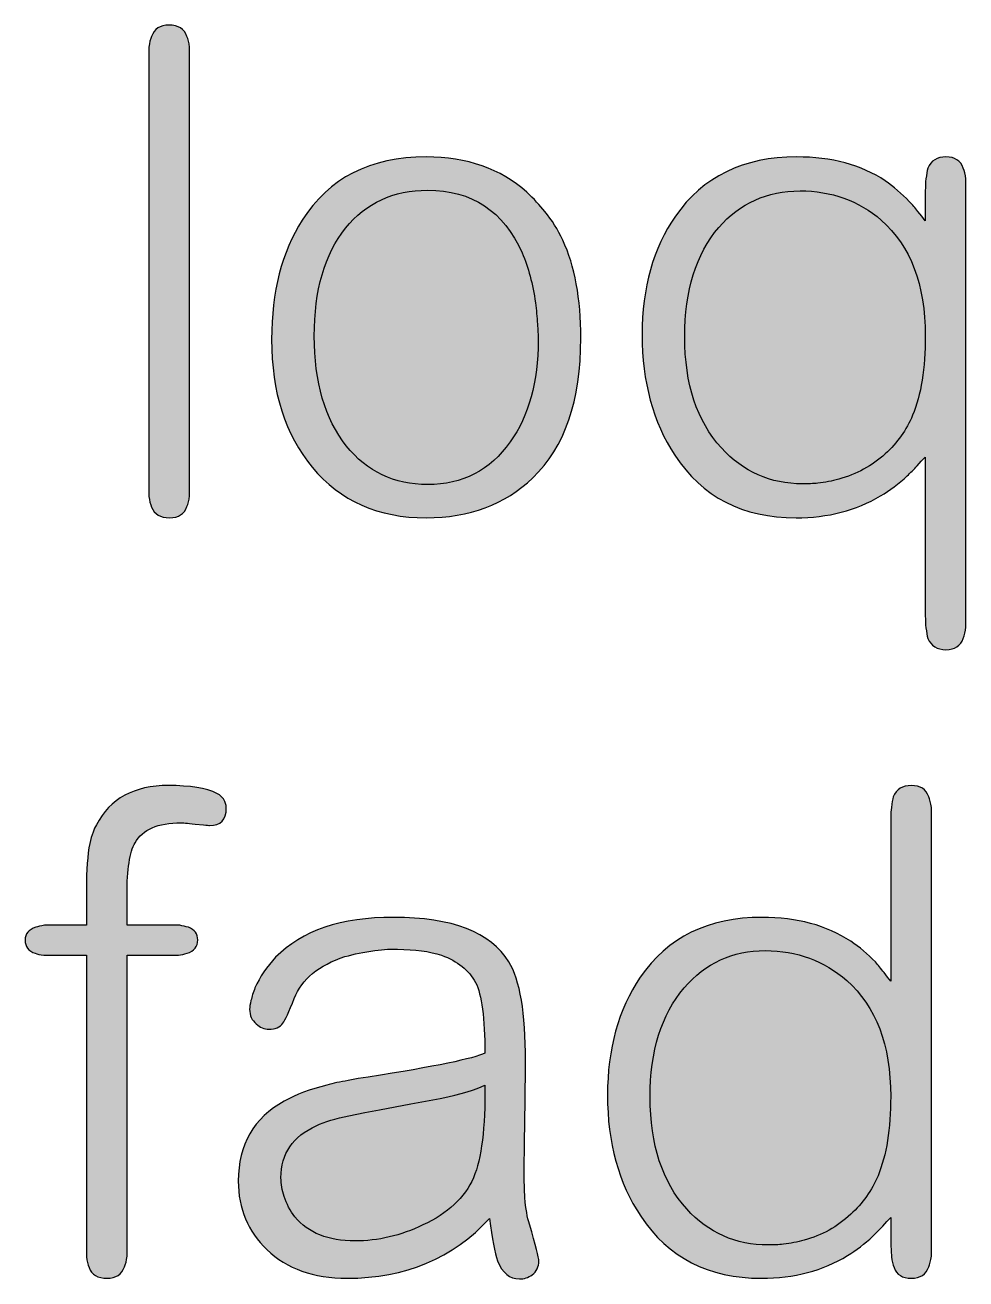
# Model space of a CAD drawing. Header units: centimetres. Extents: x -18.6 to 18.8, y -13 to 11.8.
# Drawn here: x -14.74 to -14.25, y -11.729 to -11.075 of the extents above; entities that cross this region are included whole.
import ezdxf

# ---------------------------------------------------------------- set-up
doc = ezdxf.new("R2010")
doc.units = ezdxf.units.CM
doc.header["$MEASUREMENT"] = 0
doc.layers.add('Layer 1', color=7, linetype='Continuous')

msp = doc.modelspace()

# ---------------------------------------------------------------- hatches: boundary and pattern name
at = {"layer": 'Layer 1', "true_color": 0x373435}
h = msp.add_hatch(color=250, dxfattribs=at)
edge = h.paths.add_edge_path()
edge.add_spline(control_points=[(-14.65447, -11.32013), (-14.65471, -11.32245), (-14.65517, -11.32429), (-14.65586, -11.32568), (-14.65727, -11.32962), (-14.66027, -11.33158), (-14.6649, -11.33158), (-14.66977, -11.33158), (-14.67291, -11.32974), (-14.6743, -11.32603), (-14.67499, -11.32442), (-14.67545, -11.32256), (-14.67568, -11.32047), (-14.67568, -11.32047), (-14.67568, -11.08605), (-14.67568, -11.08605), (-14.67545, -11.08373), (-14.67499, -11.08188), (-14.6743, -11.08049), (-14.67291, -11.07656), (-14.66988, -11.07459), (-14.66525, -11.07459), (-14.66039, -11.07459), (-14.65727, -11.07656), (-14.65586, -11.08049), (-14.65517, -11.08188), (-14.65471, -11.08373), (-14.65447, -11.08605), (-14.65447, -11.08605), (-14.65447, -11.32013), (-14.65447, -11.32013)], knot_values=[0, 0, 0, 0, 0.1, 0.1, 0.1, 0.2, 0.2, 0.2, 0.3, 0.3, 0.3, 0.4, 0.4, 0.4, 0.5, 0.5, 0.5, 0.6, 0.6, 0.6, 0.7, 0.7, 0.7, 0.8, 0.8, 0.8, 0.9, 0.9, 0.9, 1, 1, 1, 1], degree=3, periodic=1)
h = msp.add_hatch(color=250, dxfattribs=at)
edge = h.paths.add_edge_path()
edge.add_spline(control_points=[(-14.45047, -11.23782), (-14.45047, -11.27047), (-14.45882, -11.29477), (-14.4755, -11.31075), (-14.4901, -11.32464), (-14.50863, -11.33158), (-14.5311, -11.33158), (-14.55614, -11.33158), (-14.57594, -11.32279), (-14.59053, -11.30519), (-14.60467, -11.28829), (-14.61173, -11.26606), (-14.61173, -11.23851), (-14.61173, -11.21374), (-14.60641, -11.19301), (-14.59574, -11.17635), (-14.58184, -11.15435), (-14.5603, -11.14335), (-14.5311, -11.14335), (-14.50979, -11.14335), (-14.4923, -11.14949), (-14.47862, -11.16177), (-14.47492, -11.16524), (-14.4718, -11.16859), (-14.46925, -11.17183), (-14.46553, -11.17623), (-14.46241, -11.18121), (-14.45986, -11.18677), (-14.45361, -11.20019), (-14.45047, -11.21721), (-14.45047, -11.23782)], knot_values=[0, 0, 0, 0, 0.1, 0.1, 0.1, 0.2, 0.2, 0.2, 0.3, 0.3, 0.3, 0.4, 0.4, 0.4, 0.5, 0.5, 0.5, 0.6, 0.6, 0.6, 0.7, 0.7, 0.7, 0.8, 0.8, 0.8, 0.9, 0.9, 0.9, 1, 1, 1, 1], degree=3, periodic=1)
h = msp.add_hatch(color=250, dxfattribs=at)
edge = h.paths.add_edge_path()
edge.add_spline(control_points=[(-14.2708, -11.16106), (-14.2708, -11.15852), (-14.27069, -11.15643), (-14.27045, -11.15482), (-14.27022, -11.1525), (-14.26988, -11.15065), (-14.26942, -11.14925), (-14.26779, -11.14532), (-14.26467, -11.14335), (-14.26003, -11.14335), (-14.25539, -11.14335), (-14.25239, -11.14532), (-14.251, -11.14925), (-14.25031, -11.15065), (-14.24984, -11.1525), (-14.24961, -11.15482), (-14.24961, -11.15482), (-14.24961, -11.38855), (-14.24961, -11.38855), (-14.24984, -11.39086), (-14.25031, -11.39283), (-14.251, -11.39445), (-14.25239, -11.39839), (-14.25539, -11.40036), (-14.26003, -11.40036), (-14.26467, -11.40036), (-14.26779, -11.39839), (-14.26942, -11.39445), (-14.26988, -11.39306), (-14.27022, -11.39121), (-14.27045, -11.38889), (-14.27069, -11.38727), (-14.2708, -11.38519), (-14.2708, -11.38264), (-14.2708, -11.38264), (-14.2708, -11.29998), (-14.2708, -11.29998), (-14.2708, -11.29998), (-14.27289, -11.30207), (-14.27289, -11.30207), (-14.27289, -11.30207), (-14.27497, -11.3045), (-14.27497, -11.3045), (-14.27682, -11.30635), (-14.27857, -11.30809), (-14.28019, -11.30971), (-14.28459, -11.31387), (-14.28922, -11.31735), (-14.2941, -11.32013), (-14.30683, -11.32777), (-14.32154, -11.33158), (-14.33823, -11.33158), (-14.36604, -11.33158), (-14.38711, -11.32071), (-14.40148, -11.29895), (-14.41283, -11.28158), (-14.4185, -11.26063), (-14.4185, -11.23608), (-14.4185, -11.21154), (-14.41272, -11.19093), (-14.40114, -11.17427), (-14.38677, -11.15366), (-14.36567, -11.14335), (-14.33789, -11.14335), (-14.31957, -11.14335), (-14.30416, -11.14752), (-14.29165, -11.15585), (-14.28725, -11.15887), (-14.28309, -11.16246), (-14.27915, -11.16662), (-14.27752, -11.16824), (-14.27601, -11.16998), (-14.27463, -11.17183), (-14.27463, -11.17183), (-14.27254, -11.17427), (-14.27254, -11.17427), (-14.27254, -11.17427), (-14.2708, -11.17669), (-14.2708, -11.17669), (-14.2708, -11.17669), (-14.2708, -11.16106), (-14.2708, -11.16106)], knot_values=[0, 0, 0, 0, 0.037037, 0.037037, 0.037037, 0.074074, 0.074074, 0.074074, 0.111111, 0.111111, 0.111111, 0.148148, 0.148148, 0.148148, 0.185185, 0.185185, 0.185185, 0.222222, 0.222222, 0.222222, 0.259259, 0.259259, 0.259259, 0.296296, 0.296296, 0.296296, 0.333333, 0.333333, 0.333333, 0.37037, 0.37037, 0.37037, 0.407407, 0.407407, 0.407407, 0.444444, 0.444444, 0.444444, 0.481481, 0.481481, 0.481481, 0.518519, 0.518519, 0.518519, 0.555556, 0.555556, 0.555556, 0.592593, 0.592593, 0.592593, 0.62963, 0.62963, 0.62963, 0.666667, 0.666667, 0.666667, 0.703704, 0.703704, 0.703704, 0.740741, 0.740741, 0.740741, 0.777778, 0.777778, 0.777778, 0.814815, 0.814815, 0.814815, 0.851852, 0.851852, 0.851852, 0.888889, 0.888889, 0.888889, 0.925926, 0.925926, 0.925926, 0.962963, 0.962963, 0.962963, 1, 1, 1, 1], degree=3, periodic=1)
h = msp.add_hatch(color=250, dxfattribs=at)
edge = h.paths.add_edge_path()
edge.add_spline(control_points=[(-14.47272, -11.23887), (-14.47272, -11.23608), (-14.47283, -11.2333), (-14.47307, -11.23053), (-14.4733, -11.22682), (-14.47365, -11.22311), (-14.47411, -11.21941), (-14.4755, -11.20969), (-14.47782, -11.20101), (-14.48106, -11.19337), (-14.49079, -11.1716), (-14.50724, -11.16072), (-14.53041, -11.16072), (-14.54825, -11.16072), (-14.56251, -11.16732), (-14.57316, -11.18051), (-14.58405, -11.19417), (-14.5895, -11.21293), (-14.5895, -11.23677), (-14.5895, -11.26085), (-14.58392, -11.27995), (-14.57281, -11.29408), (-14.56193, -11.30751), (-14.54779, -11.31422), (-14.53041, -11.31422), (-14.51211, -11.31422), (-14.49774, -11.30682), (-14.48731, -11.292), (-14.47759, -11.27834), (-14.47272, -11.26063), (-14.47272, -11.23887)], knot_values=[0, 0, 0, 0, 0.1, 0.1, 0.1, 0.2, 0.2, 0.2, 0.3, 0.3, 0.3, 0.4, 0.4, 0.4, 0.5, 0.5, 0.5, 0.6, 0.6, 0.6, 0.7, 0.7, 0.7, 0.8, 0.8, 0.8, 0.9, 0.9, 0.9, 1, 1, 1, 1], degree=3, periodic=1)
h = msp.add_hatch(color=250, dxfattribs=at)
edge = h.paths.add_edge_path()
edge.add_spline(control_points=[(-14.39627, -11.23713), (-14.39627, -11.2619), (-14.38989, -11.28123), (-14.37715, -11.29513), (-14.3658, -11.30763), (-14.35167, -11.31387), (-14.33475, -11.31387), (-14.33197, -11.31387), (-14.32931, -11.31376), (-14.32676, -11.31353), (-14.32305, -11.31306), (-14.31946, -11.31237), (-14.31598, -11.31145), (-14.30671, -11.3089), (-14.29861, -11.3045), (-14.29165, -11.29824), (-14.2854, -11.29246), (-14.28065, -11.28574), (-14.2774, -11.27811), (-14.273, -11.26745), (-14.2708, -11.25368), (-14.2708, -11.23677), (-14.2708, -11.20992), (-14.27846, -11.18977), (-14.29374, -11.17635), (-14.30555, -11.16616), (-14.31969, -11.16106), (-14.33614, -11.16106), (-14.35329, -11.16106), (-14.36742, -11.16743), (-14.37854, -11.18017), (-14.39035, -11.19406), (-14.39627, -11.21304), (-14.39627, -11.23713)], knot_values=[0, 0, 0, 0, 0.090909, 0.090909, 0.090909, 0.181818, 0.181818, 0.181818, 0.272727, 0.272727, 0.272727, 0.363636, 0.363636, 0.363636, 0.454545, 0.454545, 0.454545, 0.545455, 0.545455, 0.545455, 0.636364, 0.636364, 0.636364, 0.727273, 0.727273, 0.727273, 0.818182, 0.818182, 0.818182, 0.909091, 0.909091, 0.909091, 1, 1, 1, 1], degree=3, periodic=1)
h = msp.add_hatch(color=250, dxfattribs=at)
edge = h.paths.add_edge_path()
edge.add_spline(control_points=[(-14.70833, -11.52504), (-14.70833, -11.51531), (-14.70775, -11.50744), (-14.70659, -11.50141), (-14.70613, -11.49933), (-14.70556, -11.49736), (-14.70485, -11.49551), (-14.7044, -11.49412), (-14.70382, -11.49285), (-14.70312, -11.4917), (-14.69594, -11.47803), (-14.68343, -11.4712), (-14.66558, -11.4712), (-14.65423, -11.4712), (-14.64578, -11.47259), (-14.64022, -11.47537), (-14.63836, -11.47629), (-14.63697, -11.47768), (-14.63604, -11.47954), (-14.63604, -11.47954), (-14.63535, -11.48162), (-14.63535, -11.48162), (-14.63535, -11.48162), (-14.63535, -11.48301), (-14.63535, -11.48301), (-14.63535, -11.48903), (-14.63824, -11.49204), (-14.64404, -11.49204), (-14.6445, -11.49204), (-14.64555, -11.49192), (-14.64717, -11.4917), (-14.64717, -11.4917), (-14.65168, -11.49134), (-14.65168, -11.49134), (-14.65584, -11.49088), (-14.65829, -11.49065), (-14.65898, -11.49065), (-14.67103, -11.49065), (-14.67902, -11.49412), (-14.68296, -11.50107), (-14.68574, -11.50593), (-14.68713, -11.51496), (-14.68713, -11.52815), (-14.68713, -11.52815), (-14.68713, -11.54413), (-14.68713, -11.54413), (-14.68713, -11.54413), (-14.65968, -11.54413), (-14.65968, -11.54413), (-14.65806, -11.54436), (-14.65655, -11.54471), (-14.65515, -11.54517), (-14.65191, -11.54633), (-14.65029, -11.54854), (-14.65029, -11.55178), (-14.65029, -11.55525), (-14.65215, -11.55756), (-14.65584, -11.55872), (-14.65725, -11.55918), (-14.65875, -11.55953), (-14.66037, -11.55976), (-14.66037, -11.55976), (-14.68713, -11.55976), (-14.68713, -11.55976), (-14.68713, -11.55976), (-14.68713, -11.71674), (-14.68713, -11.71674), (-14.68737, -11.71906), (-14.68783, -11.7209), (-14.68852, -11.7223), (-14.68992, -11.72624), (-14.69292, -11.7282), (-14.69755, -11.7282), (-14.70243, -11.7282), (-14.70556, -11.72635), (-14.70695, -11.72264), (-14.70764, -11.72103), (-14.7081, -11.71917), (-14.70833, -11.71709), (-14.70833, -11.71709), (-14.70833, -11.55976), (-14.70833, -11.55976), (-14.70833, -11.55976), (-14.73058, -11.55976), (-14.73058, -11.55976), (-14.73243, -11.55953), (-14.73394, -11.55918), (-14.7351, -11.55872), (-14.73857, -11.55756), (-14.74031, -11.55525), (-14.74031, -11.55178), (-14.74031, -11.54854), (-14.73845, -11.54633), (-14.73474, -11.54517), (-14.73358, -11.54471), (-14.73208, -11.54436), (-14.73023, -11.54413), (-14.73023, -11.54413), (-14.70833, -11.54413), (-14.70833, -11.54413), (-14.70833, -11.54413), (-14.70833, -11.52504), (-14.70833, -11.52504)], knot_values=[0, 0, 0, 0, 0.029412, 0.029412, 0.029412, 0.058824, 0.058824, 0.058824, 0.088235, 0.088235, 0.088235, 0.117647, 0.117647, 0.117647, 0.147059, 0.147059, 0.147059, 0.176471, 0.176471, 0.176471, 0.205882, 0.205882, 0.205882, 0.235294, 0.235294, 0.235294, 0.264706, 0.264706, 0.264706, 0.294118, 0.294118, 0.294118, 0.323529, 0.323529, 0.323529, 0.352941, 0.352941, 0.352941, 0.382353, 0.382353, 0.382353, 0.411765, 0.411765, 0.411765, 0.441176, 0.441176, 0.441176, 0.470588, 0.470588, 0.470588, 0.5, 0.5, 0.5, 0.529412, 0.529412, 0.529412, 0.558824, 0.558824, 0.558824, 0.588235, 0.588235, 0.588235, 0.617647, 0.617647, 0.617647, 0.647059, 0.647059, 0.647059, 0.676471, 0.676471, 0.676471, 0.705882, 0.705882, 0.705882, 0.735294, 0.735294, 0.735294, 0.764706, 0.764706, 0.764706, 0.794118, 0.794118, 0.794118, 0.823529, 0.823529, 0.823529, 0.852941, 0.852941, 0.852941, 0.882353, 0.882353, 0.882353, 0.911765, 0.911765, 0.911765, 0.941176, 0.941176, 0.941176, 0.970588, 0.970588, 0.970588, 1, 1, 1, 1], degree=3, periodic=1)
h = msp.add_hatch(color=250, dxfattribs=at)
edge = h.paths.add_edge_path()
edge.add_spline(control_points=[(-14.28885, -11.48857), (-14.28885, -11.48602), (-14.28873, -11.48405), (-14.2885, -11.48266), (-14.28827, -11.48034), (-14.28792, -11.47849), (-14.28747, -11.4771), (-14.28584, -11.47317), (-14.28271, -11.4712), (-14.27807, -11.4712), (-14.27344, -11.4712), (-14.27043, -11.47317), (-14.26904, -11.4771), (-14.26835, -11.47849), (-14.26789, -11.48034), (-14.26765, -11.48266), (-14.26765, -11.48266), (-14.26765, -11.71674), (-14.26765, -11.71674), (-14.26789, -11.71906), (-14.26835, -11.7209), (-14.26904, -11.7223), (-14.27043, -11.72624), (-14.27344, -11.7282), (-14.27807, -11.7282), (-14.28271, -11.7282), (-14.28573, -11.72635), (-14.28711, -11.72264), (-14.28781, -11.72103), (-14.28827, -11.71917), (-14.2885, -11.71709), (-14.2885, -11.71709), (-14.28885, -11.71083), (-14.28885, -11.71083), (-14.28885, -11.71083), (-14.28885, -11.69659), (-14.28885, -11.69659), (-14.28885, -11.69659), (-14.29094, -11.69868), (-14.29094, -11.69868), (-14.29094, -11.69868), (-14.29303, -11.70111), (-14.29303, -11.70111), (-14.29488, -11.70296), (-14.29662, -11.7047), (-14.29824, -11.70632), (-14.3024, -11.71025), (-14.3068, -11.71361), (-14.31144, -11.7164), (-14.32419, -11.72427), (-14.33914, -11.7282), (-14.35628, -11.7282), (-14.38385, -11.7282), (-14.40481, -11.71743), (-14.41918, -11.6959), (-14.43077, -11.67854), (-14.43655, -11.65746), (-14.43655, -11.63269), (-14.43655, -11.60862), (-14.43088, -11.58812), (-14.41953, -11.57122), (-14.40516, -11.55038), (-14.38396, -11.53996), (-14.35593, -11.53996), (-14.33762, -11.53996), (-14.32222, -11.54413), (-14.30971, -11.55247), (-14.30506, -11.55548), (-14.30078, -11.55907), (-14.29685, -11.56323), (-14.29546, -11.56486), (-14.29395, -11.5667), (-14.29232, -11.56879), (-14.29232, -11.56879), (-14.29058, -11.57122), (-14.29058, -11.57122), (-14.29058, -11.57122), (-14.28885, -11.57331), (-14.28885, -11.57331), (-14.28885, -11.57331), (-14.28885, -11.48857), (-14.28885, -11.48857)], knot_values=[0, 0, 0, 0, 0.037037, 0.037037, 0.037037, 0.074074, 0.074074, 0.074074, 0.111111, 0.111111, 0.111111, 0.148148, 0.148148, 0.148148, 0.185185, 0.185185, 0.185185, 0.222222, 0.222222, 0.222222, 0.259259, 0.259259, 0.259259, 0.296296, 0.296296, 0.296296, 0.333333, 0.333333, 0.333333, 0.37037, 0.37037, 0.37037, 0.407407, 0.407407, 0.407407, 0.444444, 0.444444, 0.444444, 0.481481, 0.481481, 0.481481, 0.518519, 0.518519, 0.518519, 0.555556, 0.555556, 0.555556, 0.592593, 0.592593, 0.592593, 0.62963, 0.62963, 0.62963, 0.666667, 0.666667, 0.666667, 0.703704, 0.703704, 0.703704, 0.740741, 0.740741, 0.740741, 0.777778, 0.777778, 0.777778, 0.814815, 0.814815, 0.814815, 0.851852, 0.851852, 0.851852, 0.888889, 0.888889, 0.888889, 0.925926, 0.925926, 0.925926, 0.962963, 0.962963, 0.962963, 1, 1, 1, 1], degree=3, periodic=1)
h = msp.add_hatch(color=250, dxfattribs=at)
edge = h.paths.add_edge_path()
edge.add_spline(control_points=[(-14.50051, -11.61081), (-14.50051, -11.59252), (-14.50212, -11.58025), (-14.50536, -11.574), (-14.50883, -11.56752), (-14.51475, -11.56277), (-14.52309, -11.55976), (-14.52935, -11.55768), (-14.53698, -11.55664), (-14.54603, -11.55664), (-14.54603, -11.55664), (-14.55124, -11.55664), (-14.55124, -11.55664), (-14.55333, -11.55686), (-14.55553, -11.5571), (-14.55784, -11.55733), (-14.56363, -11.55802), (-14.56884, -11.55907), (-14.57348, -11.56046), (-14.58715, -11.56486), (-14.59596, -11.57215), (-14.5999, -11.58233), (-14.60268, -11.58928), (-14.60465, -11.59357), (-14.60581, -11.59519), (-14.60742, -11.59727), (-14.60986, -11.59831), (-14.6131, -11.59831), (-14.61566, -11.59831), (-14.61785, -11.59738), (-14.61971, -11.59554), (-14.62203, -11.59368), (-14.62318, -11.59114), (-14.62318, -11.58789), (-14.62318, -11.58673), (-14.62295, -11.58523), (-14.62248, -11.58338), (-14.62203, -11.5813), (-14.62133, -11.57909), (-14.6204, -11.57678), (-14.61785, -11.57099), (-14.61427, -11.56567), (-14.60963, -11.5608), (-14.59596, -11.54691), (-14.57545, -11.53996), (-14.54812, -11.53996), (-14.51753, -11.53996), (-14.49749, -11.54772), (-14.48799, -11.56323), (-14.4822, -11.57249), (-14.4793, -11.58975), (-14.4793, -11.61498), (-14.4793, -11.61799), (-14.47941, -11.6276), (-14.47965, -11.6438), (-14.47988, -11.66001), (-14.47999, -11.66951), (-14.47999, -11.67228), (-14.47999, -11.67761), (-14.47988, -11.68224), (-14.47965, -11.68617), (-14.47918, -11.69196), (-14.47837, -11.69659), (-14.47721, -11.70007), (-14.47397, -11.71119), (-14.47236, -11.71755), (-14.47236, -11.71917), (-14.47236, -11.72218), (-14.47351, -11.72461), (-14.47583, -11.72646), (-14.47791, -11.72785), (-14.4801, -11.72855), (-14.48243, -11.72855), (-14.48753, -11.72855), (-14.49135, -11.72542), (-14.4939, -11.71917), (-14.49529, -11.715), (-14.49667, -11.70759), (-14.49807, -11.69695), (-14.51707, -11.71778), (-14.54186, -11.7282), (-14.57245, -11.7282), (-14.58982, -11.7282), (-14.60372, -11.72322), (-14.61415, -11.71327), (-14.62411, -11.70377), (-14.62909, -11.69185), (-14.62909, -11.67749), (-14.62909, -11.65851), (-14.62109, -11.64462), (-14.60511, -11.63582), (-14.59909, -11.63235), (-14.59167, -11.62957), (-14.58287, -11.62748), (-14.57962, -11.62656), (-14.57592, -11.62575), (-14.57175, -11.62506), (-14.57175, -11.62506), (-14.56653, -11.62401), (-14.56653, -11.62401), (-14.56653, -11.62401), (-14.56132, -11.62332), (-14.56132, -11.62332), (-14.52634, -11.61776), (-14.50606, -11.61359), (-14.50051, -11.61081)], knot_values=[0, 0, 0, 0, 0.028571, 0.028571, 0.028571, 0.057143, 0.057143, 0.057143, 0.085714, 0.085714, 0.085714, 0.114286, 0.114286, 0.114286, 0.142857, 0.142857, 0.142857, 0.171429, 0.171429, 0.171429, 0.2, 0.2, 0.2, 0.228571, 0.228571, 0.228571, 0.257143, 0.257143, 0.257143, 0.285714, 0.285714, 0.285714, 0.314286, 0.314286, 0.314286, 0.342857, 0.342857, 0.342857, 0.371429, 0.371429, 0.371429, 0.4, 0.4, 0.4, 0.428571, 0.428571, 0.428571, 0.457143, 0.457143, 0.457143, 0.485714, 0.485714, 0.485714, 0.514286, 0.514286, 0.514286, 0.542857, 0.542857, 0.542857, 0.571429, 0.571429, 0.571429, 0.6, 0.6, 0.6, 0.628571, 0.628571, 0.628571, 0.657143, 0.657143, 0.657143, 0.685714, 0.685714, 0.685714, 0.714286, 0.714286, 0.714286, 0.742857, 0.742857, 0.742857, 0.771429, 0.771429, 0.771429, 0.8, 0.8, 0.8, 0.828571, 0.828571, 0.828571, 0.857143, 0.857143, 0.857143, 0.885714, 0.885714, 0.885714, 0.914286, 0.914286, 0.914286, 0.942857, 0.942857, 0.942857, 0.971429, 0.971429, 0.971429, 1, 1, 1, 1], degree=3, periodic=1)
h = msp.add_hatch(color=250, dxfattribs=at)
edge = h.paths.add_edge_path()
edge.add_spline(control_points=[(-14.41432, -11.63374), (-14.41432, -11.65851), (-14.40794, -11.67796), (-14.3952, -11.69208), (-14.38385, -11.70458), (-14.36971, -11.71083), (-14.35281, -11.71083), (-14.35001, -11.71083), (-14.34735, -11.71072), (-14.3448, -11.71049), (-14.3411, -11.71003), (-14.33751, -11.70933), (-14.33403, -11.7084), (-14.32477, -11.70585), (-14.31665, -11.70135), (-14.30971, -11.69486), (-14.30345, -11.68907), (-14.2987, -11.68235), (-14.29546, -11.67472), (-14.29105, -11.66406), (-14.28885, -11.65029), (-14.28885, -11.63338), (-14.28885, -11.60653), (-14.2965, -11.58639), (-14.31179, -11.57296), (-14.32361, -11.56254), (-14.33774, -11.55733), (-14.3542, -11.55733), (-14.37134, -11.55733), (-14.38547, -11.56381), (-14.3966, -11.57678), (-14.4084, -11.59067), (-14.41432, -11.60965), (-14.41432, -11.63374)], knot_values=[0, 0, 0, 0, 0.090909, 0.090909, 0.090909, 0.181818, 0.181818, 0.181818, 0.272727, 0.272727, 0.272727, 0.363636, 0.363636, 0.363636, 0.454545, 0.454545, 0.454545, 0.545455, 0.545455, 0.545455, 0.636364, 0.636364, 0.636364, 0.727273, 0.727273, 0.727273, 0.818182, 0.818182, 0.818182, 0.909091, 0.909091, 0.909091, 1, 1, 1, 1], degree=3, periodic=1)
h = msp.add_hatch(color=250, dxfattribs=at)
edge = h.paths.add_edge_path()
edge.add_spline(control_points=[(-14.50051, -11.62748), (-14.50514, -11.6298), (-14.5129, -11.63212), (-14.52378, -11.63443), (-14.52378, -11.63443), (-14.53143, -11.63582), (-14.53143, -11.63582), (-14.53143, -11.63582), (-14.53908, -11.6372), (-14.53908, -11.6372), (-14.53908, -11.6372), (-14.55542, -11.64033), (-14.55542, -11.64033), (-14.55542, -11.64033), (-14.55924, -11.64103), (-14.55924, -11.64103), (-14.55924, -11.64103), (-14.56305, -11.64172), (-14.56305, -11.64172), (-14.56305, -11.64172), (-14.5714, -11.64346), (-14.5714, -11.64346), (-14.57835, -11.64485), (-14.58403, -11.64659), (-14.58843, -11.64867), (-14.60071, -11.65422), (-14.60684, -11.66325), (-14.60684, -11.67575), (-14.60684, -11.679), (-14.60627, -11.68224), (-14.60511, -11.68548), (-14.60395, -11.68942), (-14.6021, -11.69301), (-14.59955, -11.69625), (-14.5926, -11.70458), (-14.58217, -11.70875), (-14.56826, -11.70875), (-14.55623, -11.70875), (-14.54441, -11.70598), (-14.53282, -11.70042), (-14.51984, -11.6944), (-14.51104, -11.68617), (-14.50641, -11.67575), (-14.50224, -11.6658), (-14.50027, -11.64971), (-14.50051, -11.62748)], knot_values=[0, 0, 0, 0, 0.066667, 0.066667, 0.066667, 0.133333, 0.133333, 0.133333, 0.2, 0.2, 0.2, 0.266667, 0.266667, 0.266667, 0.333333, 0.333333, 0.333333, 0.4, 0.4, 0.4, 0.466667, 0.466667, 0.466667, 0.533333, 0.533333, 0.533333, 0.6, 0.6, 0.6, 0.666667, 0.666667, 0.666667, 0.733333, 0.733333, 0.733333, 0.8, 0.8, 0.8, 0.866667, 0.866667, 0.866667, 0.933333, 0.933333, 0.933333, 1, 1, 1, 1], degree=3, periodic=1)

# ---------------------------------------------------------------- linework, layer by layer
at = {"layer": 'Layer 1', "color": 250}
for points, knots in [([(-14.65447, -11.32013), (-14.65471, -11.32245), (-14.65517, -11.32429), (-14.65586, -11.32568), (-14.65727, -11.32962), (-14.66027, -11.33158), (-14.6649, -11.33158), (-14.66977, -11.33158), (-14.67291, -11.32974), (-14.6743, -11.32603), (-14.67499, -11.32442), (-14.67545, -11.32256), (-14.67568, -11.32047), (-14.67568, -11.32047), (-14.67568, -11.08605), (-14.67568, -11.08605), (-14.67545, -11.08373), (-14.67499, -11.08188), (-14.6743, -11.08049), (-14.67291, -11.07656), (-14.66988, -11.07459), (-14.66525, -11.07459), (-14.66039, -11.07459), (-14.65727, -11.07656), (-14.65586, -11.08049), (-14.65517, -11.08188), (-14.65471, -11.08373), (-14.65447, -11.08605), (-14.65447, -11.08605), (-14.65447, -11.32013), (-14.65447, -11.32013)], [0, 0, 0, 0, 0.1, 0.1, 0.1, 0.2, 0.2, 0.2, 0.3, 0.3, 0.3, 0.4, 0.4, 0.4, 0.5, 0.5, 0.5, 0.6, 0.6, 0.6, 0.7, 0.7, 0.7, 0.8, 0.8, 0.8, 0.9, 0.9, 0.9, 1, 1, 1, 1]), ([(-14.45047, -11.23782), (-14.45047, -11.27047), (-14.45882, -11.29477), (-14.4755, -11.31075), (-14.4901, -11.32464), (-14.50863, -11.33158), (-14.5311, -11.33158), (-14.55614, -11.33158), (-14.57594, -11.32279), (-14.59053, -11.30519), (-14.60467, -11.28829), (-14.61173, -11.26606), (-14.61173, -11.23851), (-14.61173, -11.21374), (-14.60641, -11.19301), (-14.59574, -11.17635), (-14.58184, -11.15435), (-14.5603, -11.14335), (-14.5311, -11.14335), (-14.50979, -11.14335), (-14.4923, -11.14949), (-14.47862, -11.16177), (-14.47492, -11.16524), (-14.4718, -11.16859), (-14.46925, -11.17183), (-14.46553, -11.17623), (-14.46241, -11.18121), (-14.45986, -11.18677), (-14.45361, -11.20019), (-14.45047, -11.21721), (-14.45047, -11.23782)], [0, 0, 0, 0, 0.1, 0.1, 0.1, 0.2, 0.2, 0.2, 0.3, 0.3, 0.3, 0.4, 0.4, 0.4, 0.5, 0.5, 0.5, 0.6, 0.6, 0.6, 0.7, 0.7, 0.7, 0.8, 0.8, 0.8, 0.9, 0.9, 0.9, 1, 1, 1, 1]), ([(-14.2708, -11.16106), (-14.2708, -11.15852), (-14.27069, -11.15643), (-14.27045, -11.15482), (-14.27022, -11.1525), (-14.26988, -11.15065), (-14.26942, -11.14925), (-14.26779, -11.14532), (-14.26467, -11.14335), (-14.26003, -11.14335), (-14.25539, -11.14335), (-14.25239, -11.14532), (-14.251, -11.14925), (-14.25031, -11.15065), (-14.24984, -11.1525), (-14.24961, -11.15482), (-14.24961, -11.15482), (-14.24961, -11.38855), (-14.24961, -11.38855), (-14.24984, -11.39086), (-14.25031, -11.39283), (-14.251, -11.39445), (-14.25239, -11.39839), (-14.25539, -11.40036), (-14.26003, -11.40036), (-14.26467, -11.40036), (-14.26779, -11.39839), (-14.26942, -11.39445), (-14.26988, -11.39306), (-14.27022, -11.39121), (-14.27045, -11.38889), (-14.27069, -11.38727), (-14.2708, -11.38519), (-14.2708, -11.38264), (-14.2708, -11.38264), (-14.2708, -11.29998), (-14.2708, -11.29998), (-14.2708, -11.29998), (-14.27289, -11.30207), (-14.27289, -11.30207), (-14.27289, -11.30207), (-14.27497, -11.3045), (-14.27497, -11.3045), (-14.27682, -11.30635), (-14.27857, -11.30809), (-14.28019, -11.30971), (-14.28459, -11.31387), (-14.28922, -11.31735), (-14.2941, -11.32013), (-14.30683, -11.32777), (-14.32154, -11.33158), (-14.33823, -11.33158), (-14.36604, -11.33158), (-14.38711, -11.32071), (-14.40148, -11.29895), (-14.41283, -11.28158), (-14.4185, -11.26063), (-14.4185, -11.23608), (-14.4185, -11.21154), (-14.41272, -11.19093), (-14.40114, -11.17427), (-14.38677, -11.15366), (-14.36567, -11.14335), (-14.33789, -11.14335), (-14.31957, -11.14335), (-14.30416, -11.14752), (-14.29165, -11.15585), (-14.28725, -11.15887), (-14.28309, -11.16246), (-14.27915, -11.16662), (-14.27752, -11.16824), (-14.27601, -11.16998), (-14.27463, -11.17183), (-14.27463, -11.17183), (-14.27254, -11.17427), (-14.27254, -11.17427), (-14.27254, -11.17427), (-14.2708, -11.17669), (-14.2708, -11.17669), (-14.2708, -11.17669), (-14.2708, -11.16106), (-14.2708, -11.16106)], [0, 0, 0, 0, 0.037037, 0.037037, 0.037037, 0.074074, 0.074074, 0.074074, 0.111111, 0.111111, 0.111111, 0.148148, 0.148148, 0.148148, 0.185185, 0.185185, 0.185185, 0.222222, 0.222222, 0.222222, 0.259259, 0.259259, 0.259259, 0.296296, 0.296296, 0.296296, 0.333333, 0.333333, 0.333333, 0.37037, 0.37037, 0.37037, 0.407407, 0.407407, 0.407407, 0.444444, 0.444444, 0.444444, 0.481481, 0.481481, 0.481481, 0.518519, 0.518519, 0.518519, 0.555556, 0.555556, 0.555556, 0.592593, 0.592593, 0.592593, 0.62963, 0.62963, 0.62963, 0.666667, 0.666667, 0.666667, 0.703704, 0.703704, 0.703704, 0.740741, 0.740741, 0.740741, 0.777778, 0.777778, 0.777778, 0.814815, 0.814815, 0.814815, 0.851852, 0.851852, 0.851852, 0.888889, 0.888889, 0.888889, 0.925926, 0.925926, 0.925926, 0.962963, 0.962963, 0.962963, 1, 1, 1, 1]), ([(-14.47272, -11.23887), (-14.47272, -11.23608), (-14.47283, -11.2333), (-14.47307, -11.23053), (-14.4733, -11.22682), (-14.47365, -11.22311), (-14.47411, -11.21941), (-14.4755, -11.20969), (-14.47782, -11.20101), (-14.48106, -11.19337), (-14.49079, -11.1716), (-14.50724, -11.16072), (-14.53041, -11.16072), (-14.54825, -11.16072), (-14.56251, -11.16732), (-14.57316, -11.18051), (-14.58405, -11.19417), (-14.5895, -11.21293), (-14.5895, -11.23677), (-14.5895, -11.26085), (-14.58392, -11.27995), (-14.57281, -11.29408), (-14.56193, -11.30751), (-14.54779, -11.31422), (-14.53041, -11.31422), (-14.51211, -11.31422), (-14.49774, -11.30682), (-14.48731, -11.292), (-14.47759, -11.27834), (-14.47272, -11.26063), (-14.47272, -11.23887)], [0, 0, 0, 0, 0.1, 0.1, 0.1, 0.2, 0.2, 0.2, 0.3, 0.3, 0.3, 0.4, 0.4, 0.4, 0.5, 0.5, 0.5, 0.6, 0.6, 0.6, 0.7, 0.7, 0.7, 0.8, 0.8, 0.8, 0.9, 0.9, 0.9, 1, 1, 1, 1]), ([(-14.39627, -11.23713), (-14.39627, -11.2619), (-14.38989, -11.28123), (-14.37715, -11.29513), (-14.3658, -11.30763), (-14.35167, -11.31387), (-14.33475, -11.31387), (-14.33197, -11.31387), (-14.32931, -11.31376), (-14.32676, -11.31353), (-14.32305, -11.31306), (-14.31946, -11.31237), (-14.31598, -11.31145), (-14.30671, -11.3089), (-14.29861, -11.3045), (-14.29165, -11.29824), (-14.2854, -11.29246), (-14.28065, -11.28574), (-14.2774, -11.27811), (-14.273, -11.26745), (-14.2708, -11.25368), (-14.2708, -11.23677), (-14.2708, -11.20992), (-14.27846, -11.18977), (-14.29374, -11.17635), (-14.30555, -11.16616), (-14.31969, -11.16106), (-14.33614, -11.16106), (-14.35329, -11.16106), (-14.36742, -11.16743), (-14.37854, -11.18017), (-14.39035, -11.19406), (-14.39627, -11.21304), (-14.39627, -11.23713)], [0, 0, 0, 0, 0.090909, 0.090909, 0.090909, 0.181818, 0.181818, 0.181818, 0.272727, 0.272727, 0.272727, 0.363636, 0.363636, 0.363636, 0.454545, 0.454545, 0.454545, 0.545455, 0.545455, 0.545455, 0.636364, 0.636364, 0.636364, 0.727273, 0.727273, 0.727273, 0.818182, 0.818182, 0.818182, 0.909091, 0.909091, 0.909091, 1, 1, 1, 1]), ([(-14.70833, -11.52504), (-14.70833, -11.51531), (-14.70775, -11.50744), (-14.70659, -11.50141), (-14.70613, -11.49933), (-14.70556, -11.49736), (-14.70485, -11.49551), (-14.7044, -11.49412), (-14.70382, -11.49285), (-14.70312, -11.4917), (-14.69594, -11.47803), (-14.68343, -11.4712), (-14.66558, -11.4712), (-14.65423, -11.4712), (-14.64578, -11.47259), (-14.64022, -11.47537), (-14.63836, -11.47629), (-14.63697, -11.47768), (-14.63604, -11.47954), (-14.63604, -11.47954), (-14.63535, -11.48162), (-14.63535, -11.48162), (-14.63535, -11.48162), (-14.63535, -11.48301), (-14.63535, -11.48301), (-14.63535, -11.48903), (-14.63824, -11.49204), (-14.64404, -11.49204), (-14.6445, -11.49204), (-14.64555, -11.49192), (-14.64717, -11.4917), (-14.64717, -11.4917), (-14.65168, -11.49134), (-14.65168, -11.49134), (-14.65584, -11.49088), (-14.65829, -11.49065), (-14.65898, -11.49065), (-14.67103, -11.49065), (-14.67902, -11.49412), (-14.68296, -11.50107), (-14.68574, -11.50593), (-14.68713, -11.51496), (-14.68713, -11.52815), (-14.68713, -11.52815), (-14.68713, -11.54413), (-14.68713, -11.54413), (-14.68713, -11.54413), (-14.65968, -11.54413), (-14.65968, -11.54413), (-14.65806, -11.54436), (-14.65655, -11.54471), (-14.65515, -11.54517), (-14.65191, -11.54633), (-14.65029, -11.54854), (-14.65029, -11.55178), (-14.65029, -11.55525), (-14.65215, -11.55756), (-14.65584, -11.55872), (-14.65725, -11.55918), (-14.65875, -11.55953), (-14.66037, -11.55976), (-14.66037, -11.55976), (-14.68713, -11.55976), (-14.68713, -11.55976), (-14.68713, -11.55976), (-14.68713, -11.71674), (-14.68713, -11.71674), (-14.68737, -11.71906), (-14.68783, -11.7209), (-14.68852, -11.7223), (-14.68992, -11.72624), (-14.69292, -11.7282), (-14.69755, -11.7282), (-14.70243, -11.7282), (-14.70556, -11.72635), (-14.70695, -11.72264), (-14.70764, -11.72103), (-14.7081, -11.71917), (-14.70833, -11.71709), (-14.70833, -11.71709), (-14.70833, -11.55976), (-14.70833, -11.55976), (-14.70833, -11.55976), (-14.73058, -11.55976), (-14.73058, -11.55976), (-14.73243, -11.55953), (-14.73394, -11.55918), (-14.7351, -11.55872), (-14.73857, -11.55756), (-14.74031, -11.55525), (-14.74031, -11.55178), (-14.74031, -11.54854), (-14.73845, -11.54633), (-14.73474, -11.54517), (-14.73358, -11.54471), (-14.73208, -11.54436), (-14.73023, -11.54413), (-14.73023, -11.54413), (-14.70833, -11.54413), (-14.70833, -11.54413), (-14.70833, -11.54413), (-14.70833, -11.52504), (-14.70833, -11.52504)], [0, 0, 0, 0, 0.029412, 0.029412, 0.029412, 0.058824, 0.058824, 0.058824, 0.088235, 0.088235, 0.088235, 0.117647, 0.117647, 0.117647, 0.147059, 0.147059, 0.147059, 0.176471, 0.176471, 0.176471, 0.205882, 0.205882, 0.205882, 0.235294, 0.235294, 0.235294, 0.264706, 0.264706, 0.264706, 0.294118, 0.294118, 0.294118, 0.323529, 0.323529, 0.323529, 0.352941, 0.352941, 0.352941, 0.382353, 0.382353, 0.382353, 0.411765, 0.411765, 0.411765, 0.441176, 0.441176, 0.441176, 0.470588, 0.470588, 0.470588, 0.5, 0.5, 0.5, 0.529412, 0.529412, 0.529412, 0.558824, 0.558824, 0.558824, 0.588235, 0.588235, 0.588235, 0.617647, 0.617647, 0.617647, 0.647059, 0.647059, 0.647059, 0.676471, 0.676471, 0.676471, 0.705882, 0.705882, 0.705882, 0.735294, 0.735294, 0.735294, 0.764706, 0.764706, 0.764706, 0.794118, 0.794118, 0.794118, 0.823529, 0.823529, 0.823529, 0.852941, 0.852941, 0.852941, 0.882353, 0.882353, 0.882353, 0.911765, 0.911765, 0.911765, 0.941176, 0.941176, 0.941176, 0.970588, 0.970588, 0.970588, 1, 1, 1, 1]), ([(-14.28885, -11.48857), (-14.28885, -11.48602), (-14.28873, -11.48405), (-14.2885, -11.48266), (-14.28827, -11.48034), (-14.28792, -11.47849), (-14.28747, -11.4771), (-14.28584, -11.47317), (-14.28271, -11.4712), (-14.27807, -11.4712), (-14.27344, -11.4712), (-14.27043, -11.47317), (-14.26904, -11.4771), (-14.26835, -11.47849), (-14.26789, -11.48034), (-14.26765, -11.48266), (-14.26765, -11.48266), (-14.26765, -11.71674), (-14.26765, -11.71674), (-14.26789, -11.71906), (-14.26835, -11.7209), (-14.26904, -11.7223), (-14.27043, -11.72624), (-14.27344, -11.7282), (-14.27807, -11.7282), (-14.28271, -11.7282), (-14.28573, -11.72635), (-14.28711, -11.72264), (-14.28781, -11.72103), (-14.28827, -11.71917), (-14.2885, -11.71709), (-14.2885, -11.71709), (-14.28885, -11.71083), (-14.28885, -11.71083), (-14.28885, -11.71083), (-14.28885, -11.69659), (-14.28885, -11.69659), (-14.28885, -11.69659), (-14.29094, -11.69868), (-14.29094, -11.69868), (-14.29094, -11.69868), (-14.29303, -11.70111), (-14.29303, -11.70111), (-14.29488, -11.70296), (-14.29662, -11.7047), (-14.29824, -11.70632), (-14.3024, -11.71025), (-14.3068, -11.71361), (-14.31144, -11.7164), (-14.32419, -11.72427), (-14.33914, -11.7282), (-14.35628, -11.7282), (-14.38385, -11.7282), (-14.40481, -11.71743), (-14.41918, -11.6959), (-14.43077, -11.67854), (-14.43655, -11.65746), (-14.43655, -11.63269), (-14.43655, -11.60862), (-14.43088, -11.58812), (-14.41953, -11.57122), (-14.40516, -11.55038), (-14.38396, -11.53996), (-14.35593, -11.53996), (-14.33762, -11.53996), (-14.32222, -11.54413), (-14.30971, -11.55247), (-14.30506, -11.55548), (-14.30078, -11.55907), (-14.29685, -11.56323), (-14.29546, -11.56486), (-14.29395, -11.5667), (-14.29232, -11.56879), (-14.29232, -11.56879), (-14.29058, -11.57122), (-14.29058, -11.57122), (-14.29058, -11.57122), (-14.28885, -11.57331), (-14.28885, -11.57331), (-14.28885, -11.57331), (-14.28885, -11.48857), (-14.28885, -11.48857)], [0, 0, 0, 0, 0.037037, 0.037037, 0.037037, 0.074074, 0.074074, 0.074074, 0.111111, 0.111111, 0.111111, 0.148148, 0.148148, 0.148148, 0.185185, 0.185185, 0.185185, 0.222222, 0.222222, 0.222222, 0.259259, 0.259259, 0.259259, 0.296296, 0.296296, 0.296296, 0.333333, 0.333333, 0.333333, 0.37037, 0.37037, 0.37037, 0.407407, 0.407407, 0.407407, 0.444444, 0.444444, 0.444444, 0.481481, 0.481481, 0.481481, 0.518519, 0.518519, 0.518519, 0.555556, 0.555556, 0.555556, 0.592593, 0.592593, 0.592593, 0.62963, 0.62963, 0.62963, 0.666667, 0.666667, 0.666667, 0.703704, 0.703704, 0.703704, 0.740741, 0.740741, 0.740741, 0.777778, 0.777778, 0.777778, 0.814815, 0.814815, 0.814815, 0.851852, 0.851852, 0.851852, 0.888889, 0.888889, 0.888889, 0.925926, 0.925926, 0.925926, 0.962963, 0.962963, 0.962963, 1, 1, 1, 1]), ([(-14.50051, -11.61081), (-14.50051, -11.59252), (-14.50212, -11.58025), (-14.50536, -11.574), (-14.50883, -11.56752), (-14.51475, -11.56277), (-14.52309, -11.55976), (-14.52935, -11.55768), (-14.53698, -11.55664), (-14.54603, -11.55664), (-14.54603, -11.55664), (-14.55124, -11.55664), (-14.55124, -11.55664), (-14.55333, -11.55686), (-14.55553, -11.5571), (-14.55784, -11.55733), (-14.56363, -11.55802), (-14.56884, -11.55907), (-14.57348, -11.56046), (-14.58715, -11.56486), (-14.59596, -11.57215), (-14.5999, -11.58233), (-14.60268, -11.58928), (-14.60465, -11.59357), (-14.60581, -11.59519), (-14.60742, -11.59727), (-14.60986, -11.59831), (-14.6131, -11.59831), (-14.61566, -11.59831), (-14.61785, -11.59738), (-14.61971, -11.59554), (-14.62203, -11.59368), (-14.62318, -11.59114), (-14.62318, -11.58789), (-14.62318, -11.58673), (-14.62295, -11.58523), (-14.62248, -11.58338), (-14.62203, -11.5813), (-14.62133, -11.57909), (-14.6204, -11.57678), (-14.61785, -11.57099), (-14.61427, -11.56567), (-14.60963, -11.5608), (-14.59596, -11.54691), (-14.57545, -11.53996), (-14.54812, -11.53996), (-14.51753, -11.53996), (-14.49749, -11.54772), (-14.48799, -11.56323), (-14.4822, -11.57249), (-14.4793, -11.58975), (-14.4793, -11.61498), (-14.4793, -11.61799), (-14.47941, -11.6276), (-14.47965, -11.6438), (-14.47988, -11.66001), (-14.47999, -11.66951), (-14.47999, -11.67228), (-14.47999, -11.67761), (-14.47988, -11.68224), (-14.47965, -11.68617), (-14.47918, -11.69196), (-14.47837, -11.69659), (-14.47721, -11.70007), (-14.47397, -11.71119), (-14.47236, -11.71755), (-14.47236, -11.71917), (-14.47236, -11.72218), (-14.47351, -11.72461), (-14.47583, -11.72646), (-14.47791, -11.72785), (-14.4801, -11.72855), (-14.48243, -11.72855), (-14.48753, -11.72855), (-14.49135, -11.72542), (-14.4939, -11.71917), (-14.49529, -11.715), (-14.49667, -11.70759), (-14.49807, -11.69695), (-14.51707, -11.71778), (-14.54186, -11.7282), (-14.57245, -11.7282), (-14.58982, -11.7282), (-14.60372, -11.72322), (-14.61415, -11.71327), (-14.62411, -11.70377), (-14.62909, -11.69185), (-14.62909, -11.67749), (-14.62909, -11.65851), (-14.62109, -11.64462), (-14.60511, -11.63582), (-14.59909, -11.63235), (-14.59167, -11.62957), (-14.58287, -11.62748), (-14.57962, -11.62656), (-14.57592, -11.62575), (-14.57175, -11.62506), (-14.57175, -11.62506), (-14.56653, -11.62401), (-14.56653, -11.62401), (-14.56653, -11.62401), (-14.56132, -11.62332), (-14.56132, -11.62332), (-14.52634, -11.61776), (-14.50606, -11.61359), (-14.50051, -11.61081)], [0, 0, 0, 0, 0.028571, 0.028571, 0.028571, 0.057143, 0.057143, 0.057143, 0.085714, 0.085714, 0.085714, 0.114286, 0.114286, 0.114286, 0.142857, 0.142857, 0.142857, 0.171429, 0.171429, 0.171429, 0.2, 0.2, 0.2, 0.228571, 0.228571, 0.228571, 0.257143, 0.257143, 0.257143, 0.285714, 0.285714, 0.285714, 0.314286, 0.314286, 0.314286, 0.342857, 0.342857, 0.342857, 0.371429, 0.371429, 0.371429, 0.4, 0.4, 0.4, 0.428571, 0.428571, 0.428571, 0.457143, 0.457143, 0.457143, 0.485714, 0.485714, 0.485714, 0.514286, 0.514286, 0.514286, 0.542857, 0.542857, 0.542857, 0.571429, 0.571429, 0.571429, 0.6, 0.6, 0.6, 0.628571, 0.628571, 0.628571, 0.657143, 0.657143, 0.657143, 0.685714, 0.685714, 0.685714, 0.714286, 0.714286, 0.714286, 0.742857, 0.742857, 0.742857, 0.771429, 0.771429, 0.771429, 0.8, 0.8, 0.8, 0.828571, 0.828571, 0.828571, 0.857143, 0.857143, 0.857143, 0.885714, 0.885714, 0.885714, 0.914286, 0.914286, 0.914286, 0.942857, 0.942857, 0.942857, 0.971429, 0.971429, 0.971429, 1, 1, 1, 1]), ([(-14.41432, -11.63374), (-14.41432, -11.65851), (-14.40794, -11.67796), (-14.3952, -11.69208), (-14.38385, -11.70458), (-14.36971, -11.71083), (-14.35281, -11.71083), (-14.35001, -11.71083), (-14.34735, -11.71072), (-14.3448, -11.71049), (-14.3411, -11.71003), (-14.33751, -11.70933), (-14.33403, -11.7084), (-14.32477, -11.70585), (-14.31665, -11.70135), (-14.30971, -11.69486), (-14.30345, -11.68907), (-14.2987, -11.68235), (-14.29546, -11.67472), (-14.29105, -11.66406), (-14.28885, -11.65029), (-14.28885, -11.63338), (-14.28885, -11.60653), (-14.2965, -11.58639), (-14.31179, -11.57296), (-14.32361, -11.56254), (-14.33774, -11.55733), (-14.3542, -11.55733), (-14.37134, -11.55733), (-14.38547, -11.56381), (-14.3966, -11.57678), (-14.4084, -11.59067), (-14.41432, -11.60965), (-14.41432, -11.63374)], [0, 0, 0, 0, 0.090909, 0.090909, 0.090909, 0.181818, 0.181818, 0.181818, 0.272727, 0.272727, 0.272727, 0.363636, 0.363636, 0.363636, 0.454545, 0.454545, 0.454545, 0.545455, 0.545455, 0.545455, 0.636364, 0.636364, 0.636364, 0.727273, 0.727273, 0.727273, 0.818182, 0.818182, 0.818182, 0.909091, 0.909091, 0.909091, 1, 1, 1, 1]), ([(-14.50051, -11.62748), (-14.50514, -11.6298), (-14.5129, -11.63212), (-14.52378, -11.63443), (-14.52378, -11.63443), (-14.53143, -11.63582), (-14.53143, -11.63582), (-14.53143, -11.63582), (-14.53908, -11.6372), (-14.53908, -11.6372), (-14.53908, -11.6372), (-14.55542, -11.64033), (-14.55542, -11.64033), (-14.55542, -11.64033), (-14.55924, -11.64103), (-14.55924, -11.64103), (-14.55924, -11.64103), (-14.56305, -11.64172), (-14.56305, -11.64172), (-14.56305, -11.64172), (-14.5714, -11.64346), (-14.5714, -11.64346), (-14.57835, -11.64485), (-14.58403, -11.64659), (-14.58843, -11.64867), (-14.60071, -11.65422), (-14.60684, -11.66325), (-14.60684, -11.67575), (-14.60684, -11.679), (-14.60627, -11.68224), (-14.60511, -11.68548), (-14.60395, -11.68942), (-14.6021, -11.69301), (-14.59955, -11.69625), (-14.5926, -11.70458), (-14.58217, -11.70875), (-14.56826, -11.70875), (-14.55623, -11.70875), (-14.54441, -11.70598), (-14.53282, -11.70042), (-14.51984, -11.6944), (-14.51104, -11.68617), (-14.50641, -11.67575), (-14.50224, -11.6658), (-14.50027, -11.64971), (-14.50051, -11.62748)], [0, 0, 0, 0, 0.066667, 0.066667, 0.066667, 0.133333, 0.133333, 0.133333, 0.2, 0.2, 0.2, 0.266667, 0.266667, 0.266667, 0.333333, 0.333333, 0.333333, 0.4, 0.4, 0.4, 0.466667, 0.466667, 0.466667, 0.533333, 0.533333, 0.533333, 0.6, 0.6, 0.6, 0.666667, 0.666667, 0.666667, 0.733333, 0.733333, 0.733333, 0.8, 0.8, 0.8, 0.866667, 0.866667, 0.866667, 0.933333, 0.933333, 0.933333, 1, 1, 1, 1])]:
    msp.add_open_spline(points, degree=3, knots=knots, dxfattribs=at)

doc.saveas('drawing.dxf')
